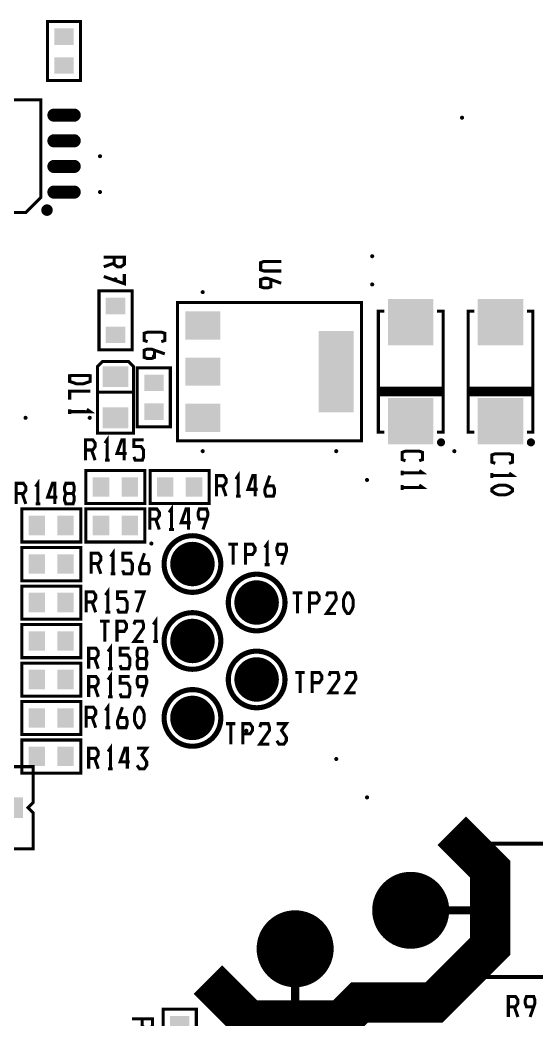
# Model space of a CAD drawing. Extents: x 20 to 372, y 176 to 359.
# Drawn here: x 241.42 to 266.99, y 251.27 to 300.78 of the extents above; entities that cross this region are included whole.
import ezdxf

# ---------------------------------------------------------------- set-up
doc = ezdxf.new("R2010")
doc.units = 0
doc.header["$MEASUREMENT"] = 0
doc.layers.get('0').update_dxf_attribs({"linetype": 'CONTINUOUS'})
for name, color, linetype in [('25-334-1_DRL', 1, 'CONTINUOUS'), ('25-334-1_SMB', 253, 'CONTINUOUS'), ('25-334-1_SSB', 1, 'CONTINUOUS')]:
    doc.layers.add(name, color=color, linetype=linetype)

# ---------------------------------------------------------------- blocks, each defined once
blk = doc.blocks.new('ROUND_75')
at = {"const_width": 0.54991}
blk.add_lwpolyline([(-0.274954, 0, 1), (0.274954, 0, 1)], format="xyb", close=True, dxfattribs=at)
blk = doc.blocks.new('ROUND_81')
at = {"const_width": 0.50038}
blk.add_lwpolyline([(-0.25019, 0, 1), (0.25019, 0, 1)], format="xyb", close=True, dxfattribs=at)
blk = doc.blocks.new('ROUND_84')
at = {"const_width": 0.10033}
blk.add_lwpolyline([(-0.050164, 0, 1), (0.050164, 0, 1)], format="xyb", close=True, dxfattribs=at)
blk = doc.blocks.new('ROUND_85')
at = {"const_width": 0.10033}
blk.add_lwpolyline([(-0.050164, 0, 1), (0.050164, 0, 1)], format="xyb", close=True, dxfattribs=at)
blk = doc.blocks.new('RECTANGLE_4')
blk.add_solid([(0.4064, 0.4826), (0.4064, -0.4826), (-0.4064, 0.4826), (-0.4064, -0.4826)])
blk = doc.blocks.new('RECTANGLE_5')
blk.add_solid([(1.12522, 1.14935), (1.12522, -1.14935), (-1.12522, 1.14935), (-1.12522, -1.14935)])
blk = doc.blocks.new('RECTANGLE_13')
blk.add_solid([(0.63627, 0.51308), (0.63627, -0.51308), (-0.63627, 0.51308), (-0.63627, -0.51308)])
blk = doc.blocks.new('ROUND_25')
at = {"const_width": 1.09982}
blk.add_lwpolyline([(-0.54991, 0, 1), (0.54991, 0, 1)], format="xyb", close=True, dxfattribs=at)
blk = doc.blocks.new('RECTANGLE_26')
blk.add_solid([(0.4826, 0.4064), (0.4826, -0.4064), (-0.4826, 0.4064), (-0.4826, -0.4064)])
blk = doc.blocks.new('ROUND_27')
at = {"const_width": 1.905}
blk.add_lwpolyline([(-0.9525, 0, 1), (0.9525, 0, 1)], format="xyb", close=True, dxfattribs=at)
blk = doc.blocks.new('RECTANGLE_53')
blk.add_solid([(0.635, 0.508), (0.635, -0.508), (-0.635, 0.508), (-0.635, -0.508)])
blk = doc.blocks.new('RECTANGLE_61')
blk.add_solid([(0.8636, 2.0066), (0.8636, -2.0066), (-0.8636, 2.0066), (-0.8636, -2.0066)])
blk = doc.blocks.new('RECTANGLE_62')
blk.add_solid([(0.8636, 0.6985), (0.8636, -0.6985), (-0.8636, 0.6985), (-0.8636, -0.6985)])
blk = doc.blocks.new('OBLONG_63')
at = {"const_width": 0.65024}
blk.add_lwpolyline([(0.50038, 0), (-0.50038, 0)], dxfattribs=at)
at = {"const_width": 0.32512}
for points in [[(-0.66294, 0, 1), (-0.33782, 0, 1)], [(0.33782, 0, 1), (0.66294, 0, 1)]]:
    blk.add_lwpolyline(points, format="xyb", close=True, dxfattribs=at)

msp = doc.modelspace()

# ---------------------------------------------------------------- linework, layer by layer
at = {"layer": '25-334-1_DRL', "const_width": 1.999}
msp.add_lwpolyline([(250.714, 253.271), (252.746, 251.239), (257.318, 251.239), (258.207, 252.128), (261.89, 252.128), (264.684, 254.922), (264.684, 258.732), (262.779, 260.637)], dxfattribs=at)
at = {"layer": '25-334-1_SSB'}
for points, const_width in [([(242.777, 300.705), (242.777, 297.784), (244.415, 297.784), (244.415, 300.705), (242.777, 300.705)], 0.152), ([(241.697, 291.244), (238.649, 291.244), (238.649, 296.832), (242.459, 296.832), (242.459, 292.006), (241.697, 291.244)], 0.152), ([(242.729, 291.574), (242.729, 291.163)], 0.152), ([(242.553, 291.399), (242.965, 291.399)], 0.152), ([(242.581, 291.262), (242.94, 291.262)], 0.152), ([(242.592, 291.493), (242.592, 291.246)], 0.152), ([(242.637, 291.536), (242.884, 291.536)], 0.152), ([(242.866, 291.549), (242.866, 291.191)], 0.152), ([(246.074, 289.039), (246.074, 288.684), (246.244, 288.564), (246.412, 288.564), (246.582, 288.684), (246.582, 289.039), (245.566, 289.039)], 0.152), ([(246.074, 288.742), (245.566, 288.564)], 0.152), ([(254.342, 288.353), (253.496, 288.353), (253.326, 288.412), (253.326, 288.767), (253.496, 288.828), (254.342, 288.828)], 0.152), ([(245.566, 288.082), (246.582, 287.726), (246.582, 288.201)], 0.152), ([(253.834, 287.929), (253.834, 287.574), (253.663, 287.515), (253.496, 287.515), (253.326, 287.574), (253.326, 287.929), (253.496, 287.99), (253.663, 287.99), (254.342, 287.751)], 0.152), ([(246.968, 284.449), (246.968, 287.37), (245.33, 287.37), (245.33, 284.449), (246.968, 284.449)], 0.152), ([(249.216, 286.799), (249.216, 279.941), (258.309, 279.941), (258.309, 286.799), (249.216, 286.799)], 0.152), ([(259.447, 280.37), (259.147, 280.37), (259.147, 286.37), (259.447, 286.37)], 0.152), ([(262.048, 280.37), (262.348, 280.37), (262.348, 286.37), (262.048, 286.37)], 0.152), ([(263.892, 280.37), (263.592, 280.37), (263.592, 286.37), (263.892, 286.37)], 0.152), ([(266.493, 280.37), (266.793, 280.37), (266.793, 286.37), (266.493, 286.37)], 0.152), ([(247.735, 284.853), (247.567, 284.914), (247.567, 285.27), (247.735, 285.328), (248.413, 285.328), (248.583, 285.27), (248.583, 284.914), (248.413, 284.853)], 0.152), ([(248.075, 284.432), (248.075, 284.076), (247.905, 284.015), (247.735, 284.015), (247.567, 284.076), (247.567, 284.432), (247.735, 284.49), (247.905, 284.49), (248.583, 284.254)], 0.152), ([(245.507, 283.878), (246.777, 283.878), (247.031, 283.624), (247.031, 280.322), (245.253, 280.322), (245.253, 283.624), (245.507, 283.878)], 0.152), ([(243.879, 283.243), (243.879, 282.887), (244.22, 282.768), (244.557, 282.768), (244.895, 282.887), (244.895, 283.243)], 0.152), ([(243.879, 283.184), (244.895, 283.184)], 0.152), ([(247.222, 283.56), (247.222, 280.639), (248.86, 280.639), (248.86, 283.56), (247.222, 283.56)], 0.152), ([(243.879, 281.991), (243.879, 282.405), (244.895, 282.405)], 0.152), ([(245.253, 282.354), (247.031, 282.354)], 0.152), ([(259.16, 282.544), (262.335, 282.544)], 0.152), ([(259.16, 282.544), (259.16, 282.227), (262.335, 282.227)], 0.152), ([(259.16, 282.466), (262.335, 282.466)], 0.152), ([(259.16, 282.328), (262.335, 282.328)], 0.152), ([(259.216, 282.544), (259.216, 282.227)], 0.152), ([(259.353, 282.544), (259.353, 282.227)], 0.152), ([(259.49, 282.544), (259.49, 282.227)], 0.152), ([(259.627, 282.544), (259.627, 282.227)], 0.152), ([(259.764, 282.544), (259.764, 282.227)], 0.152), ([(259.902, 282.544), (259.902, 282.227)], 0.152), ([(260.039, 282.544), (260.039, 282.227)], 0.152), ([(260.176, 282.544), (260.176, 282.227)], 0.152), ([(260.313, 282.544), (260.313, 282.227)], 0.152), ([(260.45, 282.544), (260.45, 282.227)], 0.152), ([(260.587, 282.544), (260.587, 282.227)], 0.152), ([(260.725, 282.544), (260.725, 282.227)], 0.152), ([(260.862, 282.544), (260.862, 282.227)], 0.152), ([(260.999, 282.544), (260.999, 282.227)], 0.152), ([(261.136, 282.544), (261.136, 282.227)], 0.152), ([(261.273, 282.544), (261.273, 282.227)], 0.152), ([(261.41, 282.544), (261.41, 282.227)], 0.152), ([(261.548, 282.544), (261.548, 282.227)], 0.152), ([(261.685, 282.544), (261.685, 282.227)], 0.152), ([(261.822, 282.544), (261.822, 282.227)], 0.152), ([(261.959, 282.544), (261.959, 282.227)], 0.152), ([(262.096, 282.544), (262.096, 282.227)], 0.152), ([(262.233, 282.544), (262.233, 282.227)], 0.152), ([(262.335, 282.544), (262.335, 282.227)], 0.152), ([(263.605, 282.544), (266.78, 282.544)], 0.152), ([(263.605, 282.544), (263.605, 282.227), (266.78, 282.227)], 0.152), ([(263.605, 282.466), (266.78, 282.466)], 0.152), ([(263.605, 282.328), (266.78, 282.328)], 0.152), ([(263.661, 282.544), (263.661, 282.227)], 0.152), ([(263.798, 282.544), (263.798, 282.227)], 0.152), ([(263.935, 282.544), (263.935, 282.227)], 0.152), ([(264.072, 282.544), (264.072, 282.227)], 0.152), ([(264.209, 282.544), (264.209, 282.227)], 0.152), ([(264.347, 282.544), (264.347, 282.227)], 0.152), ([(264.484, 282.544), (264.484, 282.227)], 0.152), ([(264.621, 282.544), (264.621, 282.227)], 0.152), ([(264.758, 282.544), (264.758, 282.227)], 0.152), ([(264.895, 282.544), (264.895, 282.227)], 0.152), ([(265.032, 282.544), (265.032, 282.227)], 0.152), ([(265.17, 282.544), (265.17, 282.227)], 0.152), ([(265.307, 282.544), (265.307, 282.227)], 0.152), ([(265.444, 282.544), (265.444, 282.227)], 0.152), ([(265.581, 282.544), (265.581, 282.227)], 0.152), ([(265.718, 282.544), (265.718, 282.227)], 0.152), ([(265.855, 282.544), (265.855, 282.227)], 0.152), ([(265.993, 282.544), (265.993, 282.227)], 0.152), ([(266.13, 282.544), (266.13, 282.227)], 0.152), ([(266.267, 282.544), (266.267, 282.227)], 0.152), ([(266.404, 282.544), (266.404, 282.227)], 0.152), ([(266.541, 282.544), (266.541, 282.227)], 0.152), ([(266.678, 282.544), (266.678, 282.227)], 0.152), ([(266.78, 282.544), (266.78, 282.227)], 0.152), ([(243.879, 281.269), (243.879, 281.508)], 0.152), ([(243.879, 281.389), (244.895, 281.389), (244.728, 281.508)], 0.152), ([(245.739, 278.983), (245.739, 279.999), (245.622, 279.829)], 0.152), ([(244.664, 279.491), (245.02, 279.491), (245.139, 279.659), (245.139, 279.829), (245.02, 279.999), (244.664, 279.999), (244.664, 278.983)], 0.152), ([(246.696, 279.321), (246.221, 279.321), (246.46, 279.999), (246.577, 279.999), (246.577, 278.983)], 0.152), ([(247.059, 279.151), (247.12, 278.983), (247.476, 278.983), (247.534, 279.151), (247.534, 279.491), (247.415, 279.659), (247.059, 279.659), (247.059, 279.999), (247.534, 279.999)], 0.152), ([(262.127, 279.847), (262.371, 279.847)], 0.152), ([(262.134, 279.918), (262.134, 279.819)], 0.152), ([(262.198, 279.984), (262.297, 279.984)], 0.152), ([(262.271, 279.992), (262.271, 279.748)], 0.152), ([(266.572, 279.847), (266.816, 279.847)], 0.152), ([(266.579, 279.918), (266.579, 279.819)], 0.152), ([(266.643, 279.984), (266.742, 279.984)], 0.152), ([(266.716, 279.992), (266.716, 279.748)], 0.152), ([(244.961, 279.491), (245.139, 278.983)], 0.152), ([(260.488, 278.958), (260.321, 279.016), (260.321, 279.372), (260.488, 279.433), (261.167, 279.433), (261.337, 279.372), (261.337, 279.016), (261.167, 278.958)], 0.152), ([(264.933, 278.831), (264.766, 278.889), (264.766, 279.245), (264.933, 279.306), (265.612, 279.306), (265.782, 279.245), (265.782, 278.889), (265.612, 278.831)], 0.152), ([(245.858, 278.983), (245.622, 278.983)], 0.152), ([(247.603, 278.48), (244.682, 278.48), (244.682, 276.842), (247.603, 276.842), (247.603, 278.48)], 0.152), ([(250.778, 278.48), (247.857, 278.48), (247.857, 276.842), (250.778, 276.842), (250.778, 278.48)], 0.152), ([(251.141, 277.713), (251.497, 277.713), (251.616, 277.881), (251.616, 278.051), (251.497, 278.221), (251.141, 278.221), (251.141, 277.205)], 0.152), ([(252.216, 277.205), (252.216, 278.221), (252.099, 278.051)], 0.152), ([(253.173, 277.543), (252.698, 277.543), (252.937, 278.221), (253.054, 278.221), (253.054, 277.205)], 0.152), ([(253.597, 277.713), (253.953, 277.713), (254.011, 277.543), (254.011, 277.373), (253.953, 277.205), (253.597, 277.205), (253.536, 277.373), (253.536, 277.543), (253.775, 278.221)], 0.152), ([(260.321, 278.239), (260.321, 278.475)], 0.152), ([(260.321, 278.356), (261.337, 278.356), (261.167, 278.475)], 0.152), ([(264.766, 278.112), (264.766, 278.348)], 0.152), ([(264.766, 278.229), (265.782, 278.229), (265.612, 278.348)], 0.152), ([(241.235, 277.332), (241.591, 277.332), (241.71, 277.5), (241.71, 277.67), (241.591, 277.84), (241.235, 277.84), (241.235, 276.824)], 0.152), ([(242.31, 276.824), (242.31, 277.84), (242.193, 277.67)], 0.152), ([(243.267, 277.162), (242.792, 277.162), (243.031, 277.84), (243.148, 277.84), (243.148, 276.824)], 0.152), ([(244.047, 277.332), (244.105, 277.5), (244.105, 277.67), (244.047, 277.84), (243.691, 277.84), (243.63, 277.67), (243.63, 277.5), (243.691, 277.332), (244.047, 277.332), (244.105, 277.162), (244.105, 276.992), (244.047, 276.824), (243.691, 276.824), (243.63, 276.992), (243.63, 277.162), (243.691, 277.332)], 0.152), ([(251.438, 277.713), (251.616, 277.205)], 0.152), ([(260.321, 277.518), (260.321, 277.756)], 0.152), ([(260.321, 277.637), (261.337, 277.637), (261.167, 277.756)], 0.152), ([(264.766, 277.569), (264.933, 277.688), (265.104, 277.746), (265.441, 277.746), (265.612, 277.688), (265.782, 277.569), (265.782, 277.452), (265.612, 277.332), (265.441, 277.274), (265.104, 277.274), (264.933, 277.332), (264.766, 277.452), (264.766, 277.569)], 0.152), ([(241.532, 277.332), (241.71, 276.824)], 0.152), ([(252.335, 277.205), (252.099, 277.205)], 0.152), ([(242.429, 276.824), (242.193, 276.824)], 0.152), ([(248.914, 275.554), (248.914, 276.57), (248.797, 276.4)], 0.152), ([(244.428, 276.575), (241.507, 276.575), (241.507, 274.937), (244.428, 274.937), (244.428, 276.575)], 0.152), ([(247.603, 276.575), (244.682, 276.575), (244.682, 274.937), (247.603, 274.937), (247.603, 276.575)], 0.152), ([(247.839, 276.062), (248.195, 276.062), (248.314, 276.23), (248.314, 276.4), (248.195, 276.57), (247.839, 276.57), (247.839, 275.554)], 0.152), ([(249.871, 275.892), (249.396, 275.892), (249.635, 276.57), (249.752, 276.57), (249.752, 275.554)], 0.152), ([(250.651, 276.062), (250.295, 276.062), (250.234, 276.23), (250.234, 276.4), (250.295, 276.57), (250.651, 276.57), (250.709, 276.4), (250.709, 276.23), (250.473, 275.554)], 0.152), ([(248.136, 276.062), (248.314, 275.554)], 0.152), ([(249.033, 275.554), (248.797, 275.554)], 0.152), ([(252.208, 274.83), (251.733, 274.83)], 0.152), ([(251.972, 273.814), (251.972, 274.83)], 0.152), ([(252.571, 274.322), (252.927, 274.322), (253.046, 274.493), (253.046, 274.66), (252.927, 274.83), (252.571, 274.83), (252.571, 273.814)], 0.152), ([(253.648, 273.814), (253.648, 274.83), (253.529, 274.66)], 0.152), ([(254.545, 274.322), (254.189, 274.322), (254.131, 274.493), (254.131, 274.66), (254.189, 274.83), (254.545, 274.83), (254.603, 274.66), (254.603, 274.493), (254.367, 273.814)], 0.152), ([(241.507, 273.019), (244.428, 273.019), (244.428, 274.658), (241.507, 274.658), (241.507, 273.019)], 0.152), ([(244.946, 273.87), (245.302, 273.87), (245.421, 274.04), (245.421, 274.211), (245.302, 274.378), (244.946, 274.378), (244.946, 273.362)], 0.152), ([(246.021, 273.362), (246.021, 274.378), (245.904, 274.211)], 0.152), ([(246.503, 273.532), (246.564, 273.362), (246.92, 273.362), (246.978, 273.532), (246.978, 273.87), (246.859, 274.04), (246.503, 274.04), (246.503, 274.378), (246.978, 274.378)], 0.152), ([(247.402, 273.87), (247.758, 273.87), (247.816, 273.703), (247.816, 273.532), (247.758, 273.362), (247.402, 273.362), (247.341, 273.532), (247.341, 273.703), (247.58, 274.378)], 0.152), ([(245.243, 273.87), (245.421, 273.362)], 0.152), ([(253.765, 273.814), (253.529, 273.814)], 0.152), ([(246.14, 273.362), (245.904, 273.362)], 0.152), ([(241.507, 271.114), (244.428, 271.114), (244.428, 272.753), (241.507, 272.753), (241.507, 271.114)], 0.152), ([(244.692, 271.965), (245.048, 271.965), (245.167, 272.135), (245.167, 272.306), (245.048, 272.473), (244.692, 272.473), (244.692, 271.457)], 0.152), ([(245.767, 271.457), (245.767, 272.473), (245.65, 272.306)], 0.152), ([(246.249, 271.627), (246.31, 271.457), (246.666, 271.457), (246.724, 271.627), (246.724, 271.965), (246.605, 272.135), (246.249, 272.135), (246.249, 272.473), (246.724, 272.473)], 0.152), ([(247.207, 271.457), (247.562, 272.473), (247.087, 272.473)], 0.152), ([(255.383, 272.417), (254.908, 272.417)], 0.152), ([(255.147, 271.401), (255.147, 272.417)], 0.152), ([(255.746, 271.909), (256.102, 271.909), (256.221, 272.08), (256.221, 272.247), (256.102, 272.417), (255.746, 272.417), (255.746, 271.401)], 0.152), ([(257.059, 271.401), (256.584, 271.401), (257.059, 272.08), (257.059, 272.247), (257.001, 272.417), (256.645, 272.417), (256.584, 272.247)], 0.152), ([(257.6, 271.401), (257.484, 271.572), (257.423, 271.739), (257.423, 272.08), (257.484, 272.247), (257.6, 272.417), (257.72, 272.417), (257.839, 272.247), (257.898, 272.08), (257.898, 271.739), (257.839, 271.572), (257.72, 271.401), (257.6, 271.401)], 0.152), ([(244.989, 271.965), (245.167, 271.457)], 0.152), ([(245.886, 271.457), (245.65, 271.457)], 0.152), ([(241.507, 269.209), (244.428, 269.209), (244.428, 270.848), (241.507, 270.848), (241.507, 269.209)], 0.152), ([(245.858, 271.02), (245.383, 271.02)], 0.152), ([(245.622, 270.004), (245.622, 271.02)], 0.152), ([(246.221, 270.512), (246.577, 270.512), (246.696, 270.683), (246.696, 270.85), (246.577, 271.02), (246.221, 271.02), (246.221, 270.004)], 0.152), ([(247.534, 270.004), (247.059, 270.004), (247.534, 270.683), (247.534, 270.85), (247.476, 271.02), (247.12, 271.02), (247.059, 270.85)], 0.152), ([(248.136, 270.004), (248.136, 271.02), (248.017, 270.85)], 0.152), ([(245.894, 268.663), (245.894, 269.679), (245.777, 269.512)], 0.152), ([(248.253, 270.004), (248.017, 270.004)], 0.152), ([(244.819, 269.171), (245.175, 269.171), (245.294, 269.341), (245.294, 269.512), (245.175, 269.679), (244.819, 269.679), (244.819, 268.663)], 0.152), ([(246.376, 268.833), (246.437, 268.663), (246.793, 268.663), (246.851, 268.833), (246.851, 269.171), (246.732, 269.341), (246.376, 269.341), (246.376, 269.679), (246.851, 269.679)], 0.152), ([(247.631, 269.171), (247.689, 269.341), (247.689, 269.512), (247.631, 269.679), (247.275, 269.679), (247.214, 269.512), (247.214, 269.341), (247.275, 269.171), (247.631, 269.171), (247.689, 269.004), (247.689, 268.833), (247.631, 268.663), (247.275, 268.663), (247.214, 268.833), (247.214, 269.004), (247.275, 269.171)], 0.152), ([(241.507, 267.304), (244.428, 267.304), (244.428, 268.943), (241.507, 268.943), (241.507, 267.304)], 0.152), ([(245.116, 269.171), (245.294, 268.663)], 0.152), ([(246.013, 268.663), (245.777, 268.663)], 0.152), ([(245.894, 267.266), (245.894, 268.282), (245.777, 268.115)], 0.152), ([(255.51, 268.48), (255.035, 268.48)], 0.152), ([(255.274, 267.464), (255.274, 268.48)], 0.152), ([(255.873, 267.972), (256.229, 267.972), (256.348, 268.143), (256.348, 268.31), (256.229, 268.48), (255.873, 268.48), (255.873, 267.464)], 0.152), ([(257.186, 267.464), (256.711, 267.464), (257.186, 268.143), (257.186, 268.31), (257.128, 268.48), (256.772, 268.48), (256.711, 268.31)], 0.152), ([(258.025, 267.464), (257.55, 267.464), (258.025, 268.143), (258.025, 268.31), (257.966, 268.48), (257.611, 268.48), (257.55, 268.31)], 0.152), ([(244.819, 267.774), (245.175, 267.774), (245.294, 267.944), (245.294, 268.115), (245.175, 268.282), (244.819, 268.282), (244.819, 267.266)], 0.152), ([(246.376, 267.436), (246.437, 267.266), (246.793, 267.266), (246.851, 267.436), (246.851, 267.774), (246.732, 267.944), (246.376, 267.944), (246.376, 268.282), (246.851, 268.282)], 0.152), ([(247.631, 267.774), (247.275, 267.774), (247.214, 267.944), (247.214, 268.115), (247.275, 268.282), (247.631, 268.282), (247.689, 268.115), (247.689, 267.944), (247.453, 267.266)], 0.152), ([(245.116, 267.774), (245.294, 267.266)], 0.152), ([(241.507, 265.399), (244.428, 265.399), (244.428, 267.038), (241.507, 267.038), (241.507, 265.399)], 0.152), ([(245.767, 265.742), (245.767, 266.758), (245.65, 266.591)], 0.152), ([(246.013, 267.266), (245.777, 267.266)], 0.152), ([(244.692, 266.25), (245.048, 266.25), (245.167, 266.42), (245.167, 266.591), (245.048, 266.758), (244.692, 266.758), (244.692, 265.742)], 0.152), ([(246.31, 266.25), (246.666, 266.25), (246.724, 266.083), (246.724, 265.912), (246.666, 265.742), (246.31, 265.742), (246.249, 265.912), (246.249, 266.083), (246.488, 266.758)], 0.152), ([(247.265, 265.742), (247.148, 265.912), (247.087, 266.083), (247.087, 266.42), (247.148, 266.591), (247.265, 266.758), (247.385, 266.758), (247.504, 266.591), (247.562, 266.42), (247.562, 266.083), (247.504, 265.912), (247.385, 265.742), (247.265, 265.742)], 0.152), ([(244.989, 266.25), (245.167, 265.742)], 0.152), ([(252.081, 265.94), (251.606, 265.94)], 0.152), ([(251.845, 264.924), (251.845, 265.94)], 0.152), ([(252.444, 265.432), (252.8, 265.432), (252.919, 265.603), (252.919, 265.77), (252.8, 265.94), (252.444, 265.94), (252.444, 264.924)], 0.152), ([(253.757, 264.924), (253.282, 264.924), (253.757, 265.603), (253.757, 265.77), (253.699, 265.94), (253.343, 265.94), (253.282, 265.77)], 0.152), ([(254.121, 265.095), (254.24, 264.924), (254.476, 264.924), (254.596, 265.095), (254.596, 265.262), (254.359, 265.603), (254.596, 265.94), (254.121, 265.94)], 0.152), ([(245.886, 265.742), (245.65, 265.742)], 0.152), ([(241.507, 263.494), (244.428, 263.494), (244.428, 265.133), (241.507, 265.133), (241.507, 263.494)], 0.152), ([(245.894, 263.71), (245.894, 264.726), (245.777, 264.559)], 0.152), ([(244.819, 264.218), (245.175, 264.218), (245.294, 264.388), (245.294, 264.559), (245.175, 264.726), (244.819, 264.726), (244.819, 263.71)], 0.152), ([(246.851, 264.051), (246.376, 264.051), (246.615, 264.726), (246.732, 264.726), (246.732, 263.71)], 0.152), ([(247.214, 263.88), (247.334, 263.71), (247.57, 263.71), (247.689, 263.88), (247.689, 264.051), (247.453, 264.388), (247.689, 264.726), (247.214, 264.726)], 0.152), ([(245.116, 264.218), (245.294, 263.71)], 0.152), ([(237.506, 263.812), (237.506, 259.748), (242.078, 259.748), (242.078, 261.526), (241.824, 261.78), (242.078, 262.034), (242.078, 263.812), (237.506, 263.812)], 0.152), ([(246.013, 263.71), (245.777, 263.71)], 0.152), ([(282.739, 259.997), (264.156, 259.997), (264.156, 253.403), (282.739, 253.403), (282.739, 259.997)], 0.201), ([(264.057, 256.7), (260.559, 256.7)], 0.399), ([(255.032, 254.983), (255.032, 251.485)], 0.399), ([(265.576, 251.925), (265.932, 251.925), (266.051, 252.092), (266.051, 252.262), (265.932, 252.433), (265.576, 252.433), (265.576, 251.417)], 0.152), ([(266.831, 251.925), (266.475, 251.925), (266.414, 252.092), (266.414, 252.262), (266.475, 252.433), (266.831, 252.433), (266.889, 252.262), (266.889, 252.092), (266.653, 251.417)], 0.152), ([(250.143, 248.889), (250.143, 251.81), (248.505, 251.81), (248.505, 248.889), (250.143, 248.889)], 0.152), ([(265.873, 251.925), (266.051, 251.417)], 0.152), ([(247.471, 251.32), (247.471, 250.965), (247.641, 250.845), (247.809, 250.845), (247.979, 250.965), (247.979, 251.32), (246.963, 251.32)], 0.152), ([(251.736, 251.386), (251.736, 232.804), (258.329, 232.804), (258.329, 251.386), (251.736, 251.386)], 0.201)]:
    msp.add_lwpolyline(points, dxfattribs=dict(at, const_width=const_width))
for points, const_width in [([(242.551, 291.368, -0.414214), (242.759, 291.577)], 0.152), ([(242.759, 291.577, -0.414214), (242.967, 291.368)], 0.152), ([(242.759, 291.16, -0.414214), (242.551, 291.368)], 0.152), ([(242.967, 291.368, -0.414214), (242.759, 291.16)], 0.152), ([(262.124, 279.87, -0.414214), (262.249, 279.994)], 0.152), ([(262.249, 279.745, -0.414214), (262.124, 279.87)], 0.152), ([(262.249, 279.994, -0.414214), (262.373, 279.87)], 0.152), ([(262.373, 279.87, -0.414214), (262.249, 279.745)], 0.152), ([(266.569, 279.87, -0.414214), (266.694, 279.994)], 0.152), ([(266.694, 279.745, -0.414214), (266.569, 279.87)], 0.152), ([(266.694, 279.994, -0.414214), (266.818, 279.87)], 0.152), ([(266.818, 279.87, -0.414214), (266.694, 279.745)], 0.152), ([(248.55, 273.845, -0.414214), (249.952, 275.247)], 0.254), ([(249.952, 275.247, -0.414214), (251.355, 273.845)], 0.254), ([(249.952, 272.443, -0.414214), (248.55, 273.845)], 0.254), ([(251.355, 273.845, -0.414214), (249.952, 272.443)], 0.254), ([(251.725, 271.94, -0.414214), (253.127, 273.342)], 0.254), ([(253.127, 273.342, -0.414214), (254.53, 271.94)], 0.254), ([(253.127, 270.538, -0.414214), (251.725, 271.94)], 0.254), ([(254.53, 271.94, -0.414214), (253.127, 270.538)], 0.254), ([(248.55, 270.035, -0.414214), (249.952, 271.437)], 0.254), ([(249.952, 271.437, -0.414214), (251.355, 270.035)], 0.254), ([(249.952, 268.633, -0.414214), (248.55, 270.035)], 0.254), ([(251.355, 270.035, -0.414214), (249.952, 268.633)], 0.254), ([(251.725, 268.13, -0.414214), (253.127, 269.532)], 0.254), ([(253.127, 269.532, -0.414214), (254.53, 268.13)], 0.254), ([(253.127, 266.728, -0.414214), (251.725, 268.13)], 0.254), ([(254.53, 268.13, -0.414214), (253.127, 266.728)], 0.254), ([(248.55, 266.225, -0.414214), (249.952, 267.627)], 0.254), ([(249.952, 267.627, -0.414214), (251.355, 266.225)], 0.254), ([(249.952, 264.823, -0.414214), (248.55, 266.225)], 0.254), ([(251.355, 266.225, -0.414214), (249.952, 264.823)], 0.254)]:
    msp.add_lwpolyline(points, format="xyb", dxfattribs=dict(at, const_width=const_width))

# ---------------------------------------------------------------- block references
at = {"layer": '25-334-1_DRL', "xscale": -1}
for name, p in [('ROUND_85', (263.287, 295.943)), ('ROUND_85', (245.38, 294.038)), ('ROUND_84', (245.38, 292.26)), ('ROUND_85', (258.842, 289.085)), ('ROUND_85', (246.142, 287.942)), ('ROUND_85', (258.842, 287.688)), ('ROUND_85', (250.46, 287.307)), ('ROUND_85', (248.047, 284.132)), ('ROUND_85', (241.697, 281.084)), ('ROUND_85', (244.872, 281.084)), ('ROUND_85', (250.46, 279.433)), ('ROUND_85', (257.064, 279.433)), ('ROUND_85', (262.906, 279.433)), ('ROUND_85', (258.588, 278.01)), ('ROUND_85', (247.92, 274.861)), ('ROUND_81', (249.952, 273.845)), ('ROUND_81', (253.127, 271.94)), ('ROUND_81', (249.952, 270.035)), ('ROUND_81', (253.127, 268.13)), ('ROUND_81', (249.952, 266.225)), ('ROUND_85', (252.619, 265.59)), ('ROUND_85', (257.064, 264.193)), ('ROUND_85', (258.588, 262.288)), ('ROUND_75', (260.747, 256.7)), ('ROUND_75', (255.032, 254.795))]:
    msp.add_blockref(name, p, dxfattribs=at)
at = {"layer": '25-334-1_SMB', "xscale": -1}
for name, p in [('RECTANGLE_26', (243.602, 299.956)), ('RECTANGLE_26', (243.602, 298.534)), ('OBLONG_63', (243.602, 296.07)), ('OBLONG_63', (243.602, 294.8)), ('OBLONG_63', (243.602, 293.53)), ('OBLONG_63', (243.602, 292.26)), ('RECTANGLE_26', (246.142, 286.621)), ('RECTANGLE_5', (260.747, 285.818)), ('RECTANGLE_5', (265.192, 285.818)), ('RECTANGLE_62', (250.46, 285.656)), ('RECTANGLE_26', (246.142, 285.199)), ('RECTANGLE_61', (257.064, 283.37)), ('RECTANGLE_62', (250.46, 283.37)), ('RECTANGLE_13', (246.142, 283.116)), ('RECTANGLE_26', (248.047, 282.811)), ('RECTANGLE_26', (248.047, 281.389)), ('RECTANGLE_62', (250.46, 281.084)), ('RECTANGLE_5', (260.747, 280.919)), ('RECTANGLE_5', (265.192, 280.919)), ('RECTANGLE_13', (246.142, 281.084)), ('RECTANGLE_4', (245.431, 277.655)), ('RECTANGLE_4', (246.854, 277.655)), ('RECTANGLE_4', (248.606, 277.655)), ('RECTANGLE_4', (250.029, 277.655)), ('RECTANGLE_4', (242.256, 275.75)), ('RECTANGLE_4', (243.679, 275.75)), ('RECTANGLE_4', (245.431, 275.75)), ('RECTANGLE_4', (246.854, 275.75)), ('ROUND_25', (249.952, 273.845)), ('RECTANGLE_4', (242.256, 273.845)), ('RECTANGLE_4', (243.679, 273.845)), ('ROUND_25', (253.127, 271.94)), ('RECTANGLE_4', (242.256, 271.94)), ('RECTANGLE_4', (243.679, 271.94)), ('ROUND_25', (249.952, 270.035)), ('RECTANGLE_4', (242.256, 270.035)), ('RECTANGLE_4', (243.679, 270.035)), ('ROUND_25', (253.127, 268.13)), ('RECTANGLE_4', (242.256, 268.13)), ('RECTANGLE_4', (243.679, 268.13)), ('ROUND_25', (249.952, 266.225)), ('RECTANGLE_4', (242.256, 266.225)), ('RECTANGLE_4', (243.679, 266.225)), ('RECTANGLE_4', (242.256, 264.32)), ('RECTANGLE_4', (243.679, 264.32)), ('RECTANGLE_53', (240.935, 261.78)), ('ROUND_27', (260.747, 256.7)), ('ROUND_27', (255.032, 254.795)), ('RECTANGLE_26', (249.317, 251.061))]:
    msp.add_blockref(name, p, dxfattribs=at)

doc.saveas('drawing.dxf')
